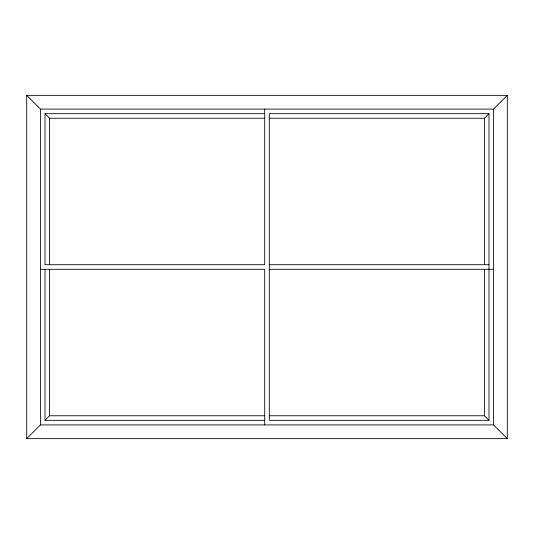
<?xml version="1.0" encoding="UTF-8"?>
<svg xmlns="http://www.w3.org/2000/svg" width="534" height="534" viewBox="0 0 534 534"><rect width="100%" height="100%" fill="white"/><g stroke="black" fill="none" stroke-linecap="round" stroke-linejoin="round"><path stroke-width="0.8" d="M26.7 438.641L40.43 424.91L493.57 424.91L507.3 438.641L507.3 95.359L26.7 95.359L26.7 438.641L507.3 438.641M45.01 269.29L45.01 420.331L49.589 415.759L264.71 415.759M269.29 118.241L484.411 118.241L488.99 113.669L269.29 113.669L269.29 420.331L488.99 420.331L488.99 113.669M26.7 95.359L40.43 109.09L493.57 109.09L507.3 95.359M264.71 109.09L264.71 264.71L45.01 264.71L45.01 113.669L264.71 113.669M45.01 113.669L49.589 118.241L264.71 118.241M269.29 264.71L488.99 264.71M40.43 269.29L264.71 269.29L264.71 424.91M269.29 269.29L493.57 269.29M269.29 415.759L484.411 415.759L488.99 420.331M45.01 420.331L264.71 420.331M493.57 109.09L493.57 424.91M484.411 118.241L484.411 264.71M484.411 269.29L484.411 415.759M49.589 118.241L49.589 264.71M49.589 269.29L49.589 415.759M40.43 109.09L40.43 424.91"/></g></svg>
